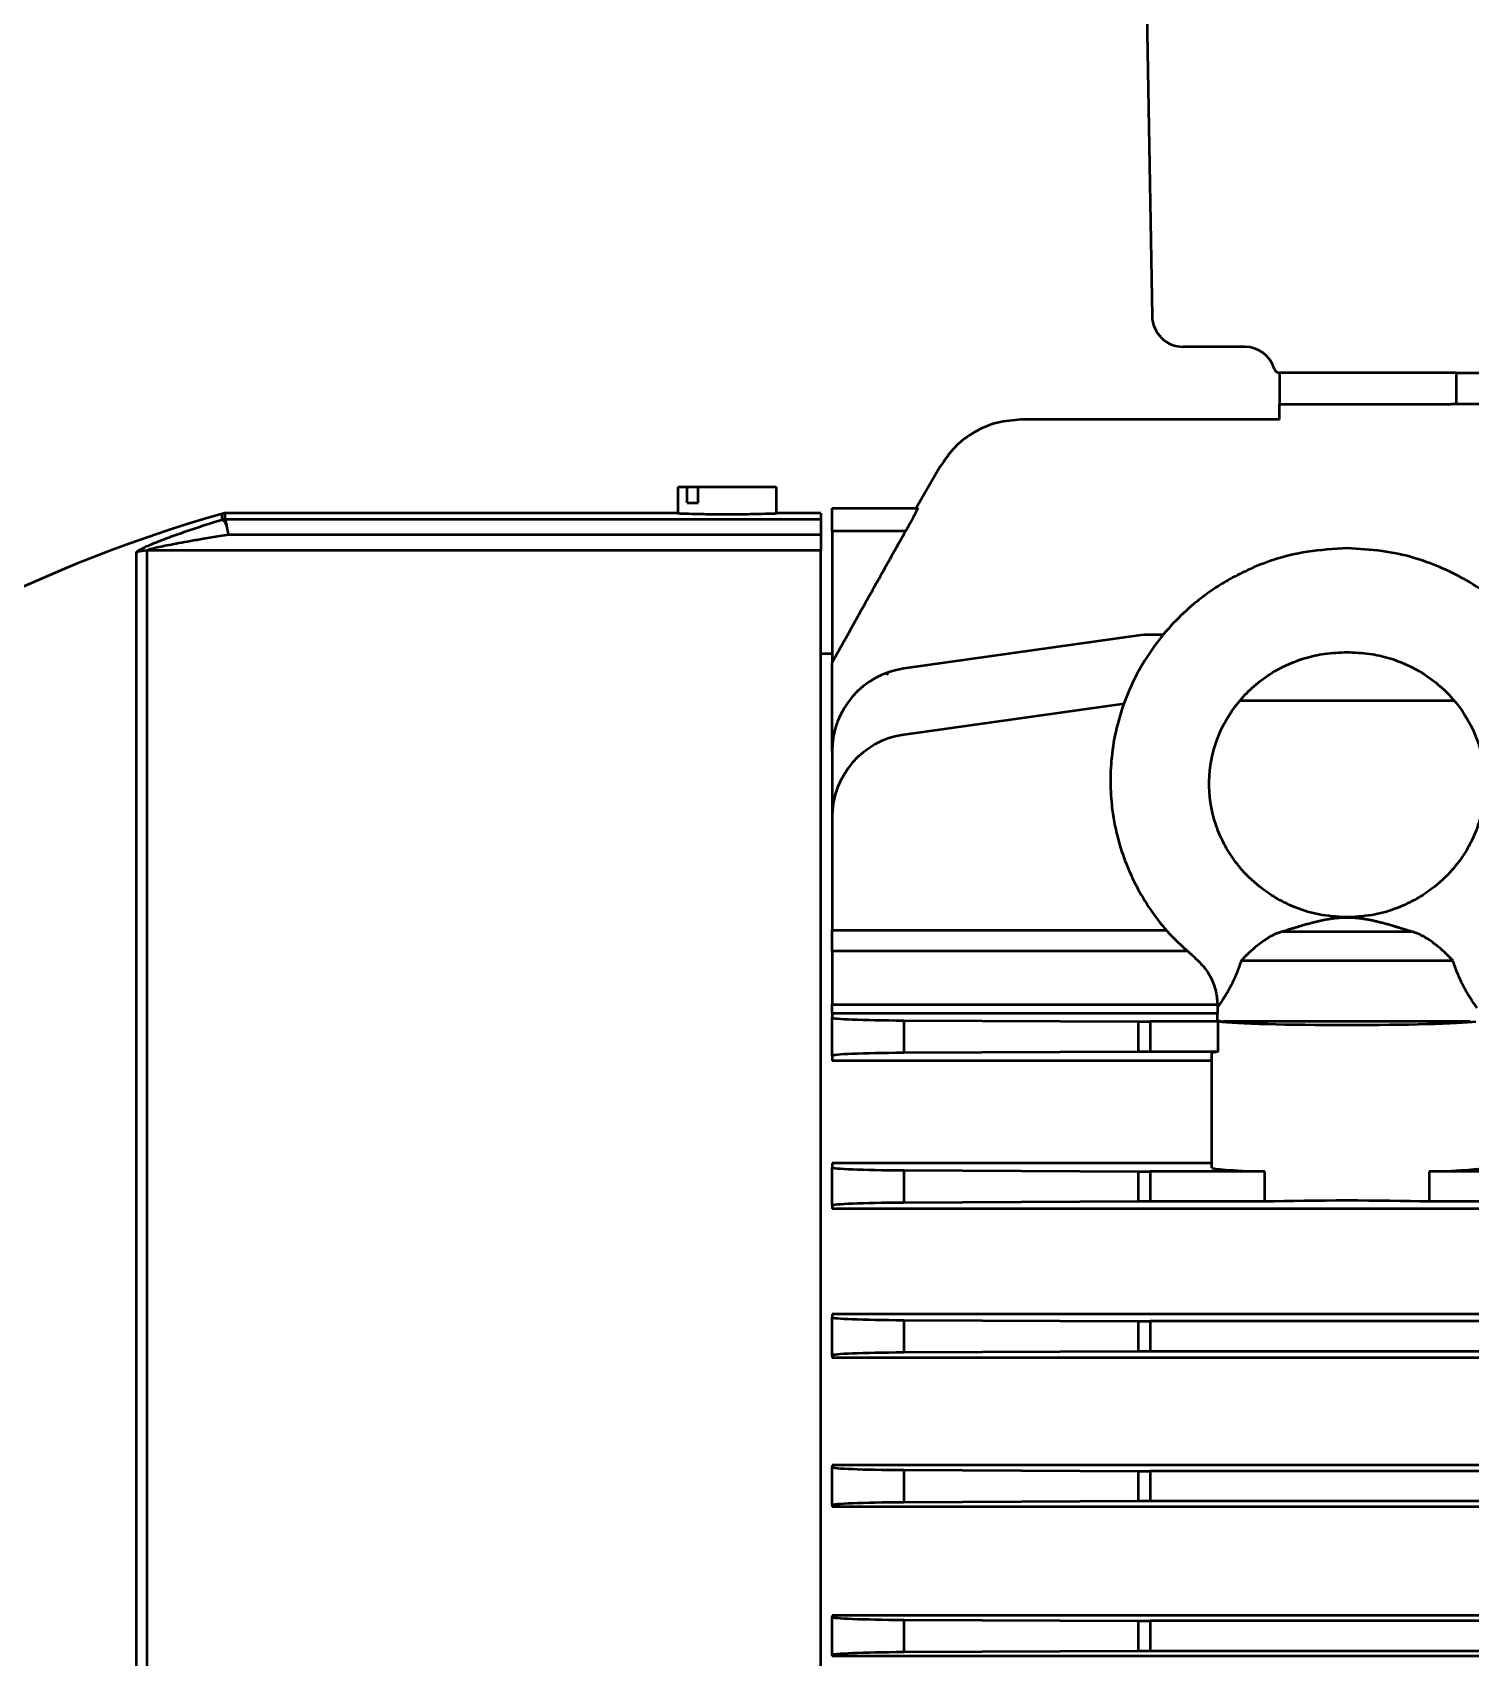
# Model space of a CAD drawing. Header units: millimetres. Extents: x -2161 to -582, y -4625 to -3434.
# Drawn here: x -2037.1 to -1991.1, y -3614.4 to -3562.4 of the extents above; entities that cross this region are included whole.
import ezdxf

# ---------------------------------------------------------------- set-up
doc = ezdxf.new("R2010")
doc.units = ezdxf.units.MM
doc.header["$LTSCALE"] = 0.5
doc.layers.add('AM_0', color=7, linetype='Continuous', lineweight=50)

msp = doc.modelspace()

# ---------------------------------------------------------------- linework, layer by layer
at = {"layer": 'AM_0'}
for p, q in [((-2001.51, -3559.607), (-2001.303, -3571.457)), ((-1999.514, -3572.438), (-2000.304, -3572.438)), ((-1998.341, -3572.438), (-1999.514, -3572.438)), ((-1991.73, -3573.271), (-1997.224, -3573.271)), ((-1997.224, -3573.271), (-1997.224, -3574.27)), ((-1991.563, -3573.271), (-1991.73, -3573.271)), ((-1991.563, -3573.271), (-1968.586, -3573.271)), ((-1991.563, -3573.271), (-1991.563, -3574.27)), ((-1997.228, -3574.769), (-1997.224, -3574.27)), ((-1997.224, -3574.27), (-1991.733, -3574.27)), ((-1968.417, -3574.27), (-1991.733, -3574.27)), ((-1997.228, -3574.769), (-2005.488, -3574.769)), ((-2008.083, -3576.268), (-2008.841, -3577.581)), ((-2016.488, -3576.934), (-2016.488, -3577.766)), ((-2016.188, -3576.934), (-2016.488, -3576.934)), ((-2016.188, -3577.433), (-2016.188, -3576.934)), ((-2015.834, -3576.934), (-2016.188, -3576.934)), ((-2015.834, -3577.433), (-2015.834, -3576.934)), ((-2013.325, -3576.934), (-2015.834, -3576.934)), ((-2013.325, -3577.766), (-2013.325, -3576.934)), ((-2031.069, -3577.971), (-2031.069, -3577.786)), ((-2016.488, -3577.766), (-2030.989, -3577.766)), ((-2030.989, -3577.766), (-2030.989, -3577.952)), ((-2016.188, -3577.433), (-2015.834, -3577.433)), ((-2011.91, -3577.766), (-2013.325, -3577.766)), ((-2011.91, -3577.766), (-2011.91, -3577.953)), ((-2011.543, -3577.6), (-2008.808, -3577.6)), ((-2011.543, -3578.34), (-2011.543, -3577.6)), ((-2030.988, -3577.953), (-2011.91, -3577.953)), ((-2011.91, -3577.953), (-2011.91, -3578.46)), ((-2011.543, -3578.34), (-2011.543, -3582.543)), ((-2009.195, -3578.34), (-2011.543, -3578.34)), ((-2011.91, -3578.46), (-2030.863, -3578.46)), ((-2011.91, -3578.46), (-2011.91, -3578.962)), ((-2033.812, -3615.368), (-2033.812, -3579.018)), ((-2033.48, -3578.962), (-2033.48, -3615.361)), ((-2011.91, -3578.962), (-2033.48, -3578.962)), ((-2011.91, -3615.361), (-2011.91, -3578.962)), ((-2001.738, -3581.681), (-2009.25, -3582.737)), ((-2000.929, -3581.655), (-2001.367, -3581.655)), ((-2011.543, -3582.262), (-2011.91, -3582.262)), ((-2011.543, -3585.375), (-2011.543, -3582.543)), ((-2009.79, -3582.933), (-2009.751, -3582.857)), ((-2002.191, -3583.861), (-2009.25, -3584.853)), ((-1991.637, -3583.771), (-1998.483, -3583.771)), ((-2011.543, -3585.375), (-2011.543, -3587.491)), ((-2011.543, -3587.491), (-2011.543, -3591.111)), ((-1994.918, -3590.694), (-1995.202, -3590.694)), ((-2011.543, -3591.782), (-2011.543, -3591.111)), ((-2011.543, -3591.111), (-2000.82, -3591.111)), ((-1997.113, -3591.153), (-1993.007, -3591.153)), ((-2011.543, -3591.782), (-2011.543, -3593.486)), ((-2000.144, -3591.782), (-2011.543, -3591.782)), ((-1991.668, -3592.091), (-1998.452, -3592.091)), ((-2011.543, -3593.778), (-2011.543, -3593.486)), ((-2011.543, -3593.486), (-1999.219, -3593.486)), ((-2011.543, -3593.778), (-2011.543, -3593.904)), ((-1999.216, -3593.778), (-2011.543, -3593.778)), ((-2011.543, -3595.129), (-2011.543, -3593.904)), ((-1999.21, -3593.58), (-1999.221, -3593.988)), ((-2009.25, -3593.996), (-2001.738, -3594.033)), ((-2009.25, -3593.996), (-2009.25, -3595.036)), ((-2001.738, -3595), (-2001.738, -3594.033)), ((-1999.182, -3594.034), (-2001.367, -3594.034)), ((-2001.367, -3594.034), (-2001.367, -3594.999)), ((-1999.182, -3594.999), (-1999.182, -3594.034)), ((-1991.108, -3594.034), (-1999.012, -3594.034)), ((-2001.738, -3595), (-2009.25, -3595.036)), ((-1999.182, -3594.999), (-2001.367, -3594.999)), ((-2011.543, -3595.129), (-2011.543, -3595.285)), ((-1999.389, -3595.285), (-2011.543, -3595.285)), ((-1999.389, -3598.709), (-1999.389, -3595.045)), ((-1999.389, -3598.56), (-2011.543, -3598.56)), ((-2011.543, -3598.56), (-2011.543, -3598.699)), ((-2011.543, -3599.924), (-2011.543, -3598.699)), ((-2009.25, -3598.791), (-2001.738, -3598.828)), ((-2009.25, -3598.791), (-2009.25, -3599.832)), ((-2001.738, -3599.795), (-2001.738, -3598.828)), ((-1997.691, -3598.829), (-2001.367, -3598.829)), ((-2001.367, -3598.829), (-2001.367, -3599.794)), ((-1997.691, -3599.794), (-1997.691, -3598.829)), ((-1992.428, -3598.829), (-1992.428, -3599.794)), ((-1958.783, -3598.829), (-1992.428, -3598.829)), ((-2011.543, -3599.924), (-2011.543, -3600.029)), ((-1948.606, -3600.029), (-2011.543, -3600.029)), ((-2001.738, -3599.795), (-2009.25, -3599.832)), ((-1997.691, -3599.794), (-2001.367, -3599.794)), ((-1958.783, -3599.794), (-1992.428, -3599.794)), ((-2011.543, -3603.4), (-2011.543, -3603.494)), ((-1948.606, -3603.4), (-2011.543, -3603.4)), ((-2011.543, -3604.719), (-2011.543, -3603.494)), ((-2009.25, -3603.587), (-2001.738, -3603.623)), ((-2009.25, -3603.587), (-2009.25, -3604.627)), ((-2001.738, -3604.59), (-2001.738, -3603.623)), ((-1958.783, -3603.624), (-2001.367, -3603.624)), ((-2001.367, -3603.624), (-2001.367, -3604.589)), ((-2011.543, -3604.719), (-2011.543, -3604.79)), ((-1948.606, -3604.79), (-2011.543, -3604.79)), ((-2001.738, -3604.59), (-2009.25, -3604.627)), ((-1958.783, -3604.589), (-2001.367, -3604.589)), ((-1948.606, -3608.225), (-2011.543, -3608.225)), ((-2011.543, -3608.225), (-2011.543, -3608.29)), ((-2011.543, -3609.514), (-2011.543, -3608.29)), ((-2009.25, -3608.382), (-2001.738, -3608.419)), ((-2009.25, -3608.382), (-2009.25, -3609.422)), ((-2001.738, -3609.385), (-2001.738, -3608.419)), ((-1958.783, -3608.419), (-2001.367, -3608.419)), ((-2001.367, -3608.419), (-2001.367, -3609.384)), ((-2011.543, -3609.514), (-2011.543, -3609.564)), ((-1948.606, -3609.564), (-2011.543, -3609.564)), ((-2001.738, -3609.385), (-2009.25, -3609.422)), ((-1958.783, -3609.384), (-2001.367, -3609.384)), ((-1948.606, -3613.039), (-2011.543, -3613.039)), ((-2011.543, -3613.039), (-2011.543, -3613.085)), ((-2011.543, -3614.309), (-2011.543, -3613.085)), ((-2009.25, -3613.177), (-2001.738, -3613.214)), ((-2009.25, -3613.177), (-2009.25, -3614.217)), ((-2001.738, -3614.18), (-2001.738, -3613.214)), ((-1958.783, -3613.215), (-2001.367, -3613.215)), ((-2001.367, -3613.215), (-2001.367, -3614.179)), ((-2001.738, -3614.18), (-2009.25, -3614.217)), ((-1958.783, -3614.179), (-2001.367, -3614.179)), ((-2011.543, -3614.309), (-2011.543, -3614.346)), ((-1948.606, -3614.346), (-2011.543, -3614.346))]:
    msp.add_line(p, q, dxfattribs=at)
at = {"layer": 'AM_0', "flags": 128}
msp.add_lwpolyline([(-1994.919, -3590.698), (-1994.918, -3590.696), (-1994.918, -3590.695), (-1994.918, -3590.694), (-1994.918, -3590.694)], dxfattribs=at)
at = {"layer": 'AM_0'}
for centre, radius, start, end in [((-2000.304, -3571.439), 0.999, 181, 270), ((-1998.341, -3573.437), 0.999, 16.6015, 90), ((-1997.224, -3573.104), 0.167, 196.6015, 270), ((-2018.903, -3620.89), 44.789, 105.7624, 131.1728), ((-2030.798, -3578.747), 0.999, 101.0018, 105.7624), ((-2030.798, -3578.936), 1.003, 100.9554, 105.6977), ((-2033.48, -3579.969), 1.007, 89.9963, 109.2842), ((-2001.367, -3584.319), 2.664, 90, 98), ((-2008.879, -3585.375), 2.664, 98, 180), ((-2008.879, -3587.491), 2.664, 98, 180), ((-2005.134, -3592.022), 10.021, 7.5893, 7.6133), ((-1995.045, -3589.144), 1.562, 264.2532, 269.4459), ((-1995.06, -3588.702), 2.001, 265.9517, 274.0483), ((-1995.075, -3589.144), 1.562, 270.5541, 275.7468)]:
    msp.add_arc(centre, radius, start, end, dxfattribs=at)
for centre, major_axis, ratio, start_param, end_param in [((-2030.798, -3577.953), (0.191, -0.001), 0.093754, 3.142018, 3.208441), ((-2008.879, -3593.904), (2.664, 0), 0.034921, 3.141593, 4.572763), ((-2001.367, -3593.941), (2.664, 0), 0.034921, 4.572763, 4.712389), ((-1995.06, -3593.988), (4.161, 0), 0.034921, 3.140678, 3.460325), ((-1995.06, -3593.988), (4.329, 0), 0.034921, 3.451735, 5.973043), ((-2001.367, -3595.092), (2.664, 0), 0.034921, 1.570796, 1.710423), ((-1995.06, -3595.045), (4.329, 0), 0.034921, 2.83145, 3.141593), ((-2008.879, -3595.129), (2.664, 0), 0.034921, 1.710423, 3.141593), ((-2008.879, -3598.699), (2.664, 0), 0.034921, 3.141593, 4.572763), ((-2001.367, -3598.736), (2.664, 0), 0.034921, 4.572763, 4.712389), ((-1995.06, -3598.709), (4.329, 0), 0.034921, 3.141593, 4.05903), ((-1995.06, -3598.709), (4.329, 0), 0.034921, 5.365747, 6.283185), ((-2008.879, -3599.924), (2.664, 0), 0.034921, 1.710423, 3.141593), ((-2001.367, -3599.887), (2.664, 0), 0.034921, 1.570796, 1.710423), ((-1995.06, -3599.914), (4.329, 0), 0.034921, 0.917438, 2.224155), ((-2008.879, -3603.494), (2.664, 0), 0.034921, 3.141593, 4.572763), ((-2001.367, -3603.531), (2.664, 0), 0.034921, 4.572763, 4.712389), ((-2008.879, -3604.719), (2.664, 0), 0.034921, 1.710423, 3.141593), ((-2001.367, -3604.682), (2.664, 0), 0.034921, 1.570796, 1.710423), ((-2008.879, -3608.29), (2.664, 0), 0.034921, 3.141593, 4.572763), ((-2001.367, -3608.326), (2.664, 0), 0.034921, 4.572763, 4.712389), ((-2008.879, -3609.514), (2.664, 0), 0.034921, 1.710423, 3.141593), ((-2001.367, -3609.477), (2.664, 0), 0.034921, 1.570796, 1.710423), ((-2008.879, -3613.085), (2.664, 0), 0.034921, 3.141593, 4.572763), ((-2001.367, -3613.122), (2.664, 0), 0.034921, 4.572763, 4.712389), ((-2008.879, -3614.309), (2.664, 0), 0.034921, 1.710423, 3.141593), ((-2001.367, -3614.272), (2.664, 0), 0.034921, 1.570796, 1.710423)]:
    msp.add_ellipse(centre, major_axis=major_axis, ratio=ratio, start_param=start_param, end_param=end_param, dxfattribs=at)
for points in [[(-2005.487, -3574.769), (-2005.749, -3574.789), (-2006.272, -3574.829), (-2007.001, -3575.145), (-2007.639, -3575.618), (-2007.935, -3576.051), (-2008.083, -3576.268)], [(-1999.94, -3591.983), (-1999.829, -3592.087), (-1999.608, -3592.294), (-1999.377, -3592.69), (-1999.228, -3593.124), (-1999.216, -3593.428), (-1999.21, -3593.58)]]:
    msp.add_open_spline(points, degree=3, dxfattribs=at)
for points, knots in [([(-2016.488, -3577.766), (-2016.465, -3577.767), (-2016.417, -3577.769), (-2016.052, -3577.781), (-2015.529, -3577.792), (-2014.906, -3577.797), (-2014.287, -3577.792), (-2013.754, -3577.781), (-2013.426, -3577.77), (-2013.285, -3577.765), (-2013.325, -3577.766), (-2013.325, -3577.766)], [0, 0, 0, 0, 0.1247177, 0.2497636, 0.374833, 0.4999918, 0.6250487, 0.7499973, 0.8748898, 0.999778, 1, 1, 1, 1]), ([(-2008.808, -3577.6), (-2008.808, -3577.6), (-2008.807, -3577.601), (-2008.807, -3577.604), (-2008.809, -3577.61), (-2008.812, -3577.619), (-2008.816, -3577.629), (-2008.822, -3577.643), (-2008.835, -3577.671), (-2008.861, -3577.724), (-2008.909, -3577.818), (-2008.969, -3577.93), (-2009.03, -3578.043), (-2009.088, -3578.148), (-2009.14, -3578.242), (-2009.177, -3578.308), (-2009.195, -3578.34)], [0, 0, 0, 0, 0.035814, 0.07142, 0.106926, 0.14244, 0.178071, 0.213927, 0.250112, 0.373759, 0.499882, 0.62344, 0.749712, 0.832449, 0.91563, 1, 1, 1, 1]), ([(-2033.812, -3579.018), (-2033.812, -3579.009), (-2033.8, -3578.995), (-2033.756, -3578.962), (-2033.724, -3578.943), (-2033.61, -3578.881), (-2033.512, -3578.835), (-2033.295, -3578.741), (-2033.178, -3578.693), (-2032.935, -3578.597), (-2032.809, -3578.549), (-2032.425, -3578.409), (-2032.16, -3578.317), (-2031.62, -3578.139), (-2031.346, -3578.054), (-2031.069, -3577.971)], [0, 0, 0, 0, 0.0625, 0.0625, 0.125, 0.125, 0.25, 0.25, 0.375, 0.375, 0.5, 0.5, 0.75, 0.75, 1, 1, 1, 1]), ([(-2030.931, -3578.15), (-2030.938, -3578.136), (-2030.946, -3578.122), (-2030.953, -3578.11), (-2030.976, -3578.068), (-2030.998, -3578.035), (-2031.018, -3578.012), (-2031.038, -3577.988), (-2031.055, -3577.975), (-2031.069, -3577.971)], [0, 0, 0, 0, 0.0766882, 0.0766882, 0.0766882, 0.3266882, 0.3266882, 0.3266882, 0.5766882, 0.5766882, 0.5766882, 0.5766882]), ([(-2030.988, -3577.953), (-2030.987, -3577.955), (-2030.985, -3577.959), (-2030.98, -3577.969), (-2030.976, -3577.981), (-2030.971, -3577.996), (-2030.966, -3578.013), (-2030.961, -3578.031), (-2030.956, -3578.052), (-2030.95, -3578.075), (-2030.944, -3578.098), (-2030.937, -3578.123), (-2030.933, -3578.141), (-2030.931, -3578.15)], [0, 0, 0, 0, 0.100255, 0.198627, 0.295119, 0.389737, 0.482483, 0.573365, 0.662387, 0.749556, 0.834876, 0.918355, 1, 1, 1, 1]), ([(-2030.863, -3578.46), (-2030.866, -3578.443), (-2030.872, -3578.411), (-2030.882, -3578.366), (-2030.89, -3578.324), (-2030.899, -3578.287), (-2030.906, -3578.253), (-2030.913, -3578.223), (-2030.919, -3578.196), (-2030.925, -3578.172), (-2030.929, -3578.157), (-2030.931, -3578.15)], [0, 0, 0, 0, 0.1390562, 0.2712786, 0.3965952, 0.5149379, 0.6262445, 0.7304557, 0.827518, 0.9173814, 1, 1, 1, 1]), ([(-2009.195, -3578.34), (-2009.466, -3578.822), (-2009.998, -3579.77), (-2010.781, -3581.171), (-2011.292, -3582.091), (-2011.543, -3582.543)], [0, 0, 0, 0, 0.3443134, 0.6776444, 1, 1, 1, 1]), ([(-2030.863, -3578.46), (-2030.959, -3578.474), (-2031.144, -3578.503), (-2031.412, -3578.545), (-2031.725, -3578.596), (-2032.073, -3578.655), (-2032.445, -3578.722), (-2032.762, -3578.783), (-2033.03, -3578.837), (-2033.217, -3578.879), (-2033.336, -3578.909), (-2033.406, -3578.928), (-2033.452, -3578.944), (-2033.472, -3578.954), (-2033.479, -3578.959), (-2033.479, -3578.961), (-2033.48, -3578.962)], [0, 0, 0, 0, 0.102349, 0.197609, 0.285794, 0.437997, 0.571574, 0.688087, 0.785894, 0.871569, 0.906351, 0.935837, 0.967884, 0.983931, 0.991966, 1, 1, 1, 1]), ([(-1995.06, -3578.882), (-1995.489, -3578.909), (-1996.282, -3578.957), (-1997.353, -3579.215), (-1998.193, -3579.549), (-1998.849, -3579.885), (-1999.387, -3580.222), (-1999.953, -3580.642), (-2000.559, -3581.194), (-2001.166, -3581.901), (-2001.683, -3582.683), (-2002.097, -3583.525), (-2002.401, -3584.413), (-2002.587, -3585.326), (-2002.653, -3586.23), (-2002.615, -3587.003), (-2002.517, -3587.677), (-2002.363, -3588.339), (-2002.117, -3589.059), (-2001.755, -3589.822), (-2001.279, -3590.583), (-2000.678, -3591.334), (-2000.177, -3591.765), (-1999.933, -3591.975)], [0, 0, 0, 0, 0.070557, 0.130466, 0.180025, 0.218989, 0.25142, 0.284293, 0.334627, 0.385829, 0.437091, 0.488369, 0.53967, 0.590979, 0.641183, 0.688234, 0.71784, 0.753066, 0.799888, 0.842572, 0.891678, 0.947138, 1, 1, 1, 1]), ([(-1990.185, -3591.976), (-1989.978, -3591.8), (-1989.549, -3591.434), (-1989.016, -3590.808), (-1988.578, -3590.178), (-1988.232, -3589.555), (-1987.968, -3588.955), (-1987.765, -3588.352), (-1987.596, -3587.667), (-1987.483, -3586.853), (-1987.475, -3585.92), (-1987.588, -3584.988), (-1987.819, -3584.078), (-1988.165, -3583.205), (-1988.615, -3582.39), (-1989.147, -3581.659), (-1989.672, -3581.093), (-1990.178, -3580.639), (-1990.717, -3580.227), (-1991.364, -3579.827), (-1992.125, -3579.462), (-1992.969, -3579.154), (-1993.968, -3578.949), (-1994.682, -3578.905), (-1995.06, -3578.882)], [0, 0, 0, 0, 0.044729, 0.092568, 0.134574, 0.170696, 0.209631, 0.24215, 0.275113, 0.325547, 0.376821, 0.428134, 0.479433, 0.530724, 0.581999, 0.632118, 0.679035, 0.708545, 0.743791, 0.790541, 0.833205, 0.882391, 0.937869, 1, 1, 1, 1]), ([(-1995.118, -3590.7), (-1995.399, -3590.68), (-1995.933, -3590.641), (-1996.661, -3590.419), (-1997.265, -3590.132), (-1997.864, -3589.74), (-1998.379, -3589.262), (-1998.81, -3588.695), (-1999.117, -3588.138), (-1999.421, -3587.307), (-1999.541, -3586.163), (-1999.226, -3584.82), (-1998.618, -3583.853), (-1997.962, -3583.211), (-1997.293, -3582.742), (-1996.545, -3582.414), (-1995.756, -3582.241), (-1995.301, -3582.222), (-1995.06, -3582.212)], [0, 0, 0, 0, 0.062481, 0.1184, 0.167794, 0.210611, 0.276915, 0.32241, 0.36839, 0.417563, 0.518071, 0.618612, 0.71844, 0.766949, 0.821552, 0.899032, 0.946554, 1, 1, 1, 1]), ([(-1995.06, -3582.212), (-1994.819, -3582.222), (-1994.364, -3582.241), (-1993.575, -3582.414), (-1992.827, -3582.742), (-1992.158, -3583.211), (-1991.502, -3583.853), (-1990.894, -3584.82), (-1990.579, -3586.163), (-1990.699, -3587.307), (-1991.003, -3588.138), (-1991.31, -3588.695), (-1991.741, -3589.262), (-1992.256, -3589.74), (-1992.855, -3590.132), (-1993.459, -3590.419), (-1994.187, -3590.641), (-1994.721, -3590.68), (-1995.002, -3590.7)], [0, 0, 0, 0, 0.053446, 0.100968, 0.178448, 0.233051, 0.28156, 0.381388, 0.481929, 0.582437, 0.63161, 0.67759, 0.723085, 0.789389, 0.832206, 0.8816, 0.937519, 1, 1, 1, 1]), ([(-1995.06, -3590.706), (-1995.062, -3590.706), (-1995.065, -3590.706), (-1995.067, -3590.706), (-1995.07, -3590.706), (-1995.072, -3590.706), (-1995.075, -3590.707), (-1995.078, -3590.707), (-1995.08, -3590.707), (-1995.083, -3590.707), (-1995.086, -3590.707), (-1995.089, -3590.707), (-1995.092, -3590.707), (-1995.095, -3590.707), (-1995.099, -3590.707), (-1995.102, -3590.708), (-1995.105, -3590.708), (-1995.109, -3590.708), (-1995.112, -3590.708), (-1995.116, -3590.708), (-1995.119, -3590.708), (-1995.123, -3590.708), (-1995.127, -3590.709), (-1995.131, -3590.709), (-1995.134, -3590.709), (-1995.138, -3590.709), (-1995.142, -3590.709), (-1995.146, -3590.709), (-1995.151, -3590.71), (-1995.155, -3590.71), (-1995.159, -3590.71), (-1995.163, -3590.71), (-1995.168, -3590.711), (-1995.172, -3590.711), (-1995.192, -3590.712), (-1995.211, -3590.713), (-1995.231, -3590.714), (-1995.254, -3590.715), (-1995.277, -3590.717), (-1995.299, -3590.718), (-1995.338, -3590.721), (-1995.377, -3590.725), (-1995.415, -3590.728), (-1995.46, -3590.733), (-1995.504, -3590.738), (-1995.546, -3590.744), (-1995.557, -3590.745), (-1995.568, -3590.747), (-1995.579, -3590.748), (-1995.592, -3590.75), (-1995.605, -3590.752), (-1995.617, -3590.754), (-1995.631, -3590.757), (-1995.645, -3590.759), (-1995.66, -3590.761), (-1995.673, -3590.763), (-1995.686, -3590.766), (-1995.699, -3590.768), (-1995.723, -3590.773), (-1995.747, -3590.777), (-1995.772, -3590.782), (-1995.815, -3590.79), (-1995.859, -3590.8), (-1995.904, -3590.81), (-1995.937, -3590.817), (-1995.971, -3590.825), (-1996.005, -3590.833), (-1996.042, -3590.842), (-1996.081, -3590.851), (-1996.12, -3590.861), (-1996.16, -3590.871), (-1996.202, -3590.882), (-1996.244, -3590.893), (-1996.287, -3590.904), (-1996.331, -3590.916), (-1996.377, -3590.929), (-1996.423, -3590.942), (-1996.471, -3590.956), (-1996.52, -3590.97), (-1996.537, -3590.975), (-1996.554, -3590.98), (-1996.572, -3590.985), (-1996.589, -3590.99), (-1996.607, -3590.995), (-1996.625, -3591.001), (-1996.642, -3591.006), (-1996.66, -3591.011), (-1996.678, -3591.017), (-1996.695, -3591.022), (-1996.713, -3591.027), (-1996.731, -3591.033), (-1996.749, -3591.038), (-1996.767, -3591.044), (-1996.785, -3591.049), (-1996.803, -3591.055), (-1996.821, -3591.06), (-1996.839, -3591.066), (-1996.857, -3591.072), (-1996.875, -3591.077), (-1996.893, -3591.083), (-1996.911, -3591.089), (-1996.929, -3591.094), (-1996.947, -3591.1), (-1996.966, -3591.106), (-1996.984, -3591.112), (-1997.002, -3591.118), (-1997.02, -3591.123), (-1997.039, -3591.129), (-1997.057, -3591.135), (-1997.076, -3591.141), (-1997.094, -3591.147), (-1997.113, -3591.153)], [0, 0, 0, 0, 0.004641, 0.004641, 0.004641, 0.009499, 0.009499, 0.009499, 0.014573, 0.014573, 0.014573, 0.019861, 0.019861, 0.019861, 0.025363, 0.025363, 0.025363, 0.031077, 0.031077, 0.031077, 0.037002, 0.037002, 0.037002, 0.043136, 0.043136, 0.043136, 0.049478, 0.049478, 0.049478, 0.056024, 0.056024, 0.056024, 0.062774, 0.062774, 0.062774, 0.092225, 0.092225, 0.092225, 0.125588, 0.125588, 0.125588, 0.182565, 0.182565, 0.182565, 0.251121, 0.251121, 0.251121, 0.269386, 0.269386, 0.269386, 0.290328, 0.290328, 0.290328, 0.313949, 0.313949, 0.313949, 0.336184, 0.336184, 0.336184, 0.37678, 0.37678, 0.37678, 0.448574, 0.448574, 0.448574, 0.501856, 0.501856, 0.501856, 0.560497, 0.560497, 0.560497, 0.621388, 0.621388, 0.621388, 0.684572, 0.684572, 0.684572, 0.750097, 0.750097, 0.750097, 0.773553, 0.773553, 0.773553, 0.796856, 0.796856, 0.796856, 0.820007, 0.820007, 0.820007, 0.843008, 0.843008, 0.843008, 0.865862, 0.865862, 0.865862, 0.88857, 0.88857, 0.88857, 0.911134, 0.911134, 0.911134, 0.933557, 0.933557, 0.933557, 0.955841, 0.955841, 0.955841, 0.977988, 0.977988, 0.977988, 1, 1, 1, 1]), ([(-1993.007, -3591.153), (-1993.017, -3591.15), (-1993.027, -3591.147), (-1993.037, -3591.143), (-1993.048, -3591.14), (-1993.058, -3591.137), (-1993.068, -3591.134), (-1993.078, -3591.13), (-1993.088, -3591.127), (-1993.098, -3591.124), (-1993.108, -3591.121), (-1993.118, -3591.117), (-1993.128, -3591.114), (-1993.138, -3591.111), (-1993.148, -3591.108), (-1993.158, -3591.105), (-1993.168, -3591.101), (-1993.178, -3591.098), (-1993.188, -3591.095), (-1993.198, -3591.092), (-1993.208, -3591.089), (-1993.218, -3591.086), (-1993.228, -3591.083), (-1993.238, -3591.079), (-1993.248, -3591.076), (-1993.258, -3591.073), (-1993.268, -3591.07), (-1993.278, -3591.067), (-1993.288, -3591.064), (-1993.298, -3591.061), (-1993.307, -3591.058), (-1993.317, -3591.055), (-1993.327, -3591.052), (-1993.337, -3591.049), (-1993.347, -3591.046), (-1993.357, -3591.043), (-1993.366, -3591.04), (-1993.376, -3591.037), (-1993.386, -3591.034), (-1993.396, -3591.031), (-1993.406, -3591.028), (-1993.415, -3591.025), (-1993.425, -3591.022), (-1993.435, -3591.019), (-1993.445, -3591.016), (-1993.454, -3591.013), (-1993.464, -3591.01), (-1993.474, -3591.007), (-1993.483, -3591.004), (-1993.493, -3591.001), (-1993.503, -3590.998), (-1993.512, -3590.996), (-1993.522, -3590.993), (-1993.532, -3590.99), (-1993.541, -3590.987), (-1993.551, -3590.984), (-1993.56, -3590.981), (-1993.57, -3590.978), (-1993.58, -3590.976), (-1993.589, -3590.973), (-1993.599, -3590.97), (-1993.647, -3590.956), (-1993.695, -3590.942), (-1993.742, -3590.929), (-1993.788, -3590.917), (-1993.832, -3590.904), (-1993.876, -3590.893), (-1993.918, -3590.882), (-1993.959, -3590.871), (-1994, -3590.861), (-1994.039, -3590.851), (-1994.077, -3590.842), (-1994.115, -3590.833), (-1994.149, -3590.825), (-1994.183, -3590.817), (-1994.216, -3590.81), (-1994.261, -3590.8), (-1994.305, -3590.79), (-1994.349, -3590.782), (-1994.373, -3590.777), (-1994.397, -3590.772), (-1994.421, -3590.768), (-1994.434, -3590.766), (-1994.448, -3590.763), (-1994.461, -3590.761), (-1994.481, -3590.758), (-1994.502, -3590.754), (-1994.522, -3590.751), (-1994.539, -3590.749), (-1994.557, -3590.746), (-1994.574, -3590.744), (-1994.587, -3590.742), (-1994.6, -3590.74), (-1994.613, -3590.739), (-1994.625, -3590.737), (-1994.638, -3590.735), (-1994.651, -3590.734), (-1994.663, -3590.733), (-1994.675, -3590.731), (-1994.687, -3590.73), (-1994.699, -3590.729), (-1994.711, -3590.728), (-1994.723, -3590.727), (-1994.734, -3590.725), (-1994.746, -3590.724), (-1994.757, -3590.723), (-1994.768, -3590.723), (-1994.779, -3590.722), (-1994.79, -3590.721), (-1994.8, -3590.72), (-1994.81, -3590.719), (-1994.82, -3590.718), (-1994.843, -3590.717), (-1994.866, -3590.715), (-1994.889, -3590.714), (-1994.908, -3590.713), (-1994.928, -3590.712), (-1994.948, -3590.711), (-1994.956, -3590.71), (-1994.963, -3590.71), (-1994.971, -3590.71), (-1994.979, -3590.709), (-1994.986, -3590.709), (-1994.993, -3590.709), (-1995, -3590.708), (-1995.006, -3590.708), (-1995.013, -3590.708), (-1995.019, -3590.708), (-1995.025, -3590.707), (-1995.031, -3590.707), (-1995.036, -3590.707), (-1995.041, -3590.707), (-1995.046, -3590.706), (-1995.051, -3590.706), (-1995.055, -3590.706), (-1995.06, -3590.706)], [0, 0, 0, 0, 0.012059, 0.012059, 0.012059, 0.024159, 0.024159, 0.024159, 0.036299, 0.036299, 0.036299, 0.048481, 0.048481, 0.048481, 0.060703, 0.060703, 0.060703, 0.072968, 0.072968, 0.072968, 0.085275, 0.085275, 0.085275, 0.097624, 0.097624, 0.097624, 0.110016, 0.110016, 0.110016, 0.122452, 0.122452, 0.122452, 0.134931, 0.134931, 0.134931, 0.147454, 0.147454, 0.147454, 0.160022, 0.160022, 0.160022, 0.172634, 0.172634, 0.172634, 0.185291, 0.185291, 0.185291, 0.197993, 0.197993, 0.197993, 0.210741, 0.210741, 0.210741, 0.223535, 0.223535, 0.223535, 0.236375, 0.236375, 0.236375, 0.249261, 0.249261, 0.249261, 0.315006, 0.315006, 0.315006, 0.378403, 0.378403, 0.378403, 0.439501, 0.439501, 0.439501, 0.498342, 0.498342, 0.498342, 0.55159, 0.55159, 0.55159, 0.62372, 0.62372, 0.62372, 0.664131, 0.664131, 0.664131, 0.686409, 0.686409, 0.686409, 0.720736, 0.720736, 0.720736, 0.749081, 0.749081, 0.749081, 0.769826, 0.769826, 0.769826, 0.789624, 0.789624, 0.789624, 0.80848, 0.80848, 0.80848, 0.826394, 0.826394, 0.826394, 0.843366, 0.843366, 0.843366, 0.859396, 0.859396, 0.859396, 0.874482, 0.874482, 0.874482, 0.907823, 0.907823, 0.907823, 0.937265, 0.937265, 0.937265, 0.949475, 0.949475, 0.949475, 0.960998, 0.960998, 0.960998, 0.971821, 0.971821, 0.971821, 0.981934, 0.981934, 0.981934, 0.991329, 0.991329, 0.991329, 1, 1, 1, 1]), ([(-1997.113, -3591.153), (-1997.13, -3591.157), (-1997.164, -3591.165), (-1997.233, -3591.186), (-1997.319, -3591.217), (-1997.419, -3591.262), (-1997.551, -3591.331), (-1997.71, -3591.431), (-1997.889, -3591.562), (-1998.053, -3591.699), (-1998.178, -3591.813), (-1998.27, -3591.902), (-1998.334, -3591.966), (-1998.395, -3592.03), (-1998.433, -3592.07), (-1998.452, -3592.091)], [0, 0, 0, 0, 0.030188, 0.062531, 0.125053, 0.187575, 0.25011, 0.377071, 0.499991, 0.623599, 0.749895, 0.812075, 0.874946, 0.935005, 1, 1, 1, 1]), ([(-1991.668, -3592.091), (-1991.68, -3592.078), (-1991.706, -3592.05), (-1991.746, -3592.008), (-1991.787, -3591.965), (-1991.829, -3591.922), (-1991.873, -3591.879), (-1991.95, -3591.805), (-1992.066, -3591.699), (-1992.232, -3591.562), (-1992.411, -3591.43), (-1992.57, -3591.33), (-1992.701, -3591.262), (-1992.801, -3591.217), (-1992.886, -3591.186), (-1992.955, -3591.166), (-1992.99, -3591.157), (-1993.007, -3591.153)], [0, 0, 0, 0, 0.042966, 0.085419, 0.127357, 0.168784, 0.209702, 0.250116, 0.376391, 0.500008, 0.624957, 0.749893, 0.812427, 0.874947, 0.937468, 0.96939, 1, 1, 1, 1]), ([(-1998.452, -3592.091), (-1998.455, -3592.101), (-1998.458, -3592.11), (-1998.461, -3592.12), (-1998.464, -3592.129), (-1998.467, -3592.139), (-1998.47, -3592.148), (-1998.474, -3592.157), (-1998.477, -3592.167), (-1998.48, -3592.176), (-1998.483, -3592.185), (-1998.486, -3592.195), (-1998.489, -3592.204), (-1998.492, -3592.213), (-1998.496, -3592.222), (-1998.499, -3592.231), (-1998.502, -3592.24), (-1998.505, -3592.25), (-1998.508, -3592.259), (-1998.512, -3592.268), (-1998.515, -3592.277), (-1998.518, -3592.286), (-1998.521, -3592.295), (-1998.525, -3592.304), (-1998.528, -3592.313), (-1998.531, -3592.321), (-1998.535, -3592.33), (-1998.538, -3592.339), (-1998.541, -3592.348), (-1998.544, -3592.357), (-1998.548, -3592.365), (-1998.551, -3592.374), (-1998.555, -3592.383), (-1998.558, -3592.392), (-1998.561, -3592.4), (-1998.565, -3592.409), (-1998.568, -3592.417), (-1998.571, -3592.426), (-1998.575, -3592.435), (-1998.578, -3592.443), (-1998.582, -3592.452), (-1998.585, -3592.46), (-1998.588, -3592.468), (-1998.592, -3592.477), (-1998.595, -3592.485), (-1998.599, -3592.494), (-1998.602, -3592.502), (-1998.606, -3592.51), (-1998.609, -3592.519), (-1998.613, -3592.527), (-1998.616, -3592.535), (-1998.62, -3592.543), (-1998.623, -3592.551), (-1998.627, -3592.56), (-1998.63, -3592.568), (-1998.634, -3592.576), (-1998.637, -3592.584), (-1998.641, -3592.592), (-1998.644, -3592.6), (-1998.648, -3592.608), (-1998.651, -3592.616), (-1998.655, -3592.624), (-1998.658, -3592.632), (-1998.662, -3592.64), (-1998.666, -3592.648), (-1998.669, -3592.655), (-1998.673, -3592.663), (-1998.676, -3592.671), (-1998.68, -3592.679), (-1998.683, -3592.687), (-1998.687, -3592.694), (-1998.691, -3592.702), (-1998.694, -3592.71), (-1998.705, -3592.733), (-1998.716, -3592.756), (-1998.727, -3592.778), (-1998.738, -3592.801), (-1998.749, -3592.823), (-1998.76, -3592.844), (-1998.771, -3592.866), (-1998.782, -3592.887), (-1998.792, -3592.908), (-1998.803, -3592.929), (-1998.814, -3592.949), (-1998.825, -3592.969), (-1998.846, -3593.008), (-1998.867, -3593.046), (-1998.888, -3593.082), (-1998.909, -3593.118), (-1998.929, -3593.152), (-1998.948, -3593.185), (-1998.968, -3593.217), (-1998.987, -3593.248), (-1999.005, -3593.277), (-1999.023, -3593.305), (-1999.04, -3593.332), (-1999.057, -3593.357), (-1999.073, -3593.381), (-1999.088, -3593.404), (-1999.101, -3593.424), (-1999.115, -3593.445), (-1999.128, -3593.463), (-1999.14, -3593.48), (-1999.151, -3593.496), (-1999.161, -3593.511), (-1999.17, -3593.523), (-1999.179, -3593.536), (-1999.186, -3593.546), (-1999.192, -3593.555), (-1999.194, -3593.557), (-1999.196, -3593.559), (-1999.197, -3593.561), (-1999.199, -3593.563), (-1999.2, -3593.565), (-1999.201, -3593.567), (-1999.202, -3593.569), (-1999.204, -3593.57), (-1999.205, -3593.571), (-1999.206, -3593.573), (-1999.206, -3593.574), (-1999.207, -3593.575), (-1999.208, -3593.576), (-1999.208, -3593.577), (-1999.209, -3593.578), (-1999.209, -3593.578), (-1999.21, -3593.579), (-1999.21, -3593.579), (-1999.21, -3593.579), (-1999.21, -3593.579), (-1999.21, -3593.58)], [0, 0, 0, 0, 0.010579, 0.010579, 0.010579, 0.021132, 0.021132, 0.021132, 0.031661, 0.031661, 0.031661, 0.042168, 0.042168, 0.042168, 0.052654, 0.052654, 0.052654, 0.063119, 0.063119, 0.063119, 0.073566, 0.073566, 0.073566, 0.083996, 0.083996, 0.083996, 0.094409, 0.094409, 0.094409, 0.104808, 0.104808, 0.104808, 0.115194, 0.115194, 0.115194, 0.125567, 0.125567, 0.125567, 0.13593, 0.13593, 0.13593, 0.146284, 0.146284, 0.146284, 0.15663, 0.15663, 0.15663, 0.166969, 0.166969, 0.166969, 0.177304, 0.177304, 0.177304, 0.187634, 0.187634, 0.187634, 0.197962, 0.197962, 0.197962, 0.20829, 0.20829, 0.20829, 0.218617, 0.218617, 0.218617, 0.228946, 0.228946, 0.228946, 0.239279, 0.239279, 0.239279, 0.249616, 0.249616, 0.249616, 0.281024, 0.281024, 0.281024, 0.312397, 0.312397, 0.312397, 0.343772, 0.343772, 0.343772, 0.375191, 0.375191, 0.375191, 0.437465, 0.437465, 0.437465, 0.49988, 0.49988, 0.49988, 0.56256, 0.56256, 0.56256, 0.625434, 0.625434, 0.625434, 0.687521, 0.687521, 0.687521, 0.749792, 0.749792, 0.749792, 0.812338, 0.812338, 0.812338, 0.875018, 0.875018, 0.875018, 0.892876, 0.892876, 0.892876, 0.910722, 0.910722, 0.910722, 0.928564, 0.928564, 0.928564, 0.946406, 0.946406, 0.946406, 0.964255, 0.964255, 0.964255, 0.982118, 0.982118, 0.982118, 1, 1, 1, 1]), ([(-1990.909, -3593.58), (-1990.909, -3593.58), (-1990.909, -3593.579), (-1990.909, -3593.579), (-1990.909, -3593.579), (-1990.91, -3593.579), (-1990.91, -3593.579), (-1990.91, -3593.579), (-1990.91, -3593.579), (-1990.91, -3593.578), (-1990.91, -3593.578), (-1990.91, -3593.578), (-1990.911, -3593.578), (-1990.911, -3593.577), (-1990.911, -3593.577), (-1990.912, -3593.576), (-1990.912, -3593.576), (-1990.912, -3593.575), (-1990.913, -3593.575), (-1990.913, -3593.574), (-1990.913, -3593.574), (-1990.914, -3593.573), (-1990.914, -3593.573), (-1990.915, -3593.572), (-1990.915, -3593.571), (-1990.916, -3593.571), (-1990.916, -3593.57), (-1990.917, -3593.569), (-1990.917, -3593.568), (-1990.918, -3593.568), (-1990.918, -3593.567), (-1990.919, -3593.566), (-1990.92, -3593.565), (-1990.92, -3593.564), (-1990.921, -3593.563), (-1990.922, -3593.562), (-1990.923, -3593.561), (-1990.923, -3593.56), (-1990.924, -3593.559), (-1990.925, -3593.558), (-1990.926, -3593.557), (-1990.926, -3593.556), (-1990.927, -3593.555), (-1990.933, -3593.546), (-1990.941, -3593.536), (-1990.95, -3593.523), (-1990.958, -3593.511), (-1990.969, -3593.496), (-1990.98, -3593.48), (-1990.992, -3593.463), (-1991.004, -3593.445), (-1991.018, -3593.424), (-1991.032, -3593.404), (-1991.047, -3593.381), (-1991.063, -3593.357), (-1991.079, -3593.332), (-1991.097, -3593.305), (-1991.115, -3593.277), (-1991.133, -3593.248), (-1991.152, -3593.217), (-1991.171, -3593.185), (-1991.191, -3593.152), (-1991.211, -3593.118), (-1991.232, -3593.082), (-1991.252, -3593.046), (-1991.274, -3593.008), (-1991.295, -3592.968), (-1991.316, -3592.929), (-1991.338, -3592.888), (-1991.359, -3592.845), (-1991.381, -3592.802), (-1991.403, -3592.758), (-1991.424, -3592.712), (-1991.449, -3592.659), (-1991.474, -3592.605), (-1991.498, -3592.548), (-1991.522, -3592.491), (-1991.546, -3592.433), (-1991.569, -3592.372), (-1991.575, -3592.357), (-1991.581, -3592.342), (-1991.586, -3592.327), (-1991.592, -3592.312), (-1991.598, -3592.297), (-1991.603, -3592.281), (-1991.609, -3592.266), (-1991.614, -3592.25), (-1991.62, -3592.235), (-1991.625, -3592.219), (-1991.631, -3592.203), (-1991.636, -3592.188), (-1991.641, -3592.172), (-1991.647, -3592.156), (-1991.652, -3592.14), (-1991.657, -3592.124), (-1991.662, -3592.108), (-1991.668, -3592.091)], [0, 0, 0, 0, 0.008945, 0.008945, 0.008945, 0.017884, 0.017884, 0.017884, 0.026819, 0.026819, 0.026819, 0.035749, 0.035749, 0.035749, 0.044676, 0.044676, 0.044676, 0.053601, 0.053601, 0.053601, 0.062523, 0.062523, 0.062523, 0.071445, 0.071445, 0.071445, 0.080367, 0.080367, 0.080367, 0.089289, 0.089289, 0.089289, 0.098212, 0.098212, 0.098212, 0.107138, 0.107138, 0.107138, 0.116066, 0.116066, 0.116066, 0.124998, 0.124998, 0.124998, 0.187806, 0.187806, 0.187806, 0.250491, 0.250491, 0.250491, 0.312661, 0.312661, 0.312661, 0.374659, 0.374659, 0.374659, 0.437451, 0.437451, 0.437451, 0.50006, 0.50006, 0.50006, 0.562616, 0.562616, 0.562616, 0.625041, 0.625041, 0.625041, 0.687119, 0.687119, 0.687119, 0.749194, 0.749194, 0.749194, 0.820675, 0.820675, 0.820675, 0.89248, 0.89248, 0.89248, 0.910288, 0.910288, 0.910288, 0.928133, 0.928133, 0.928133, 0.946019, 0.946019, 0.946019, 0.963955, 0.963955, 0.963955, 0.981946, 0.981946, 0.981946, 1, 1, 1, 1])]:
    msp.add_open_spline(points, degree=3, knots=knots, dxfattribs=at)

doc.saveas('drawing.dxf')
